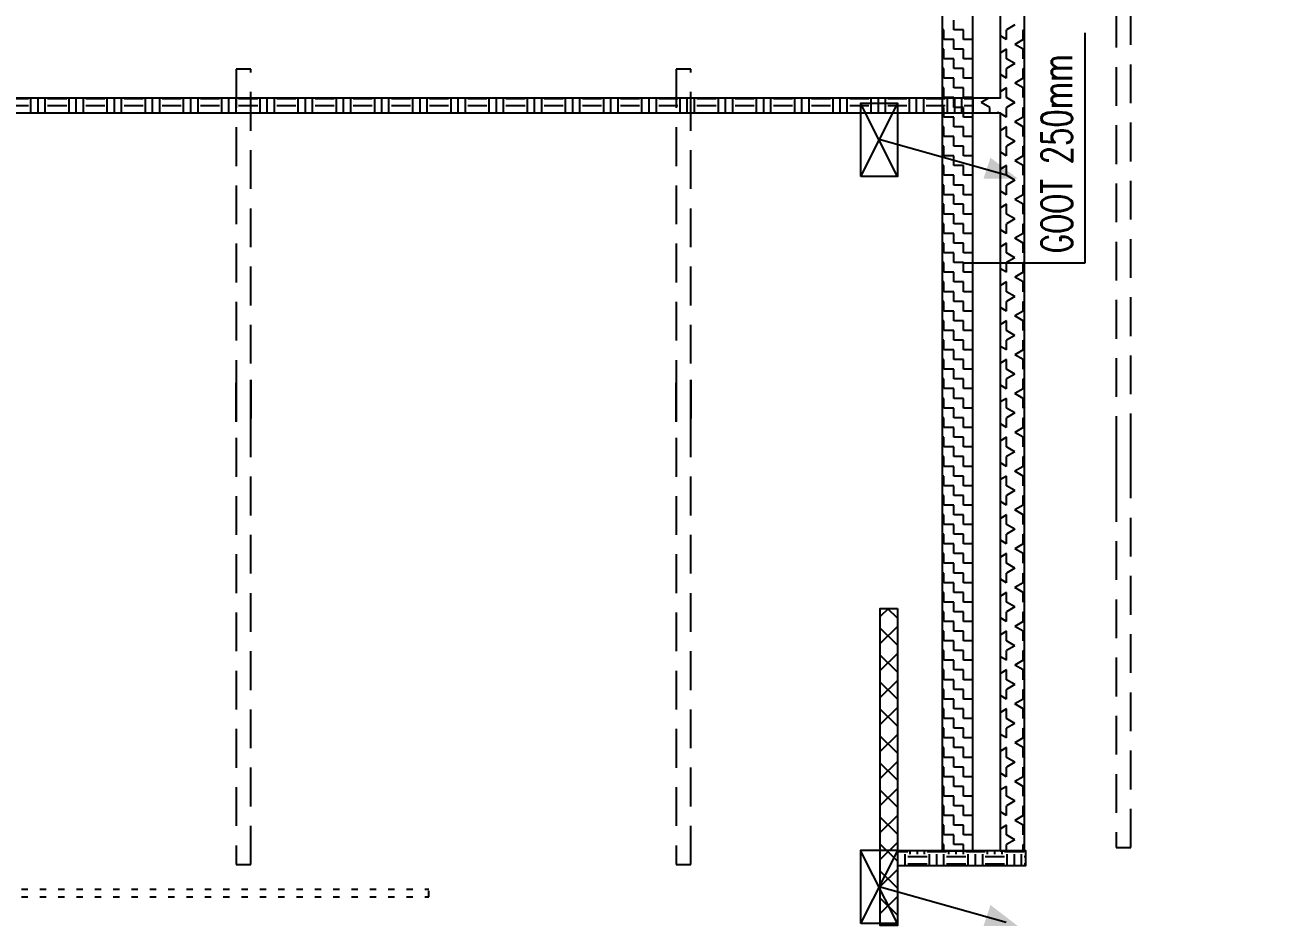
# Model space of a CAD drawing. Header units: millimetres. Extents: x -3262 to 112658, y 0 to 217318.
# Drawn here: x 50534 to 60730, y 37294 to 44668 of the extents above; entities that cross this region are included whole.
import ezdxf

# ---------------------------------------------------------------- set-up
doc = ezdxf.new("R2010")
doc.units = ezdxf.units.MM
doc.header["$LTSCALE"] = 100
doc.linetypes.add('HIDDEN2', pattern=[4.7625, 3.175, -1.5875])
doc.linetypes.add('SMALL_DASH', pattern=[1.5, 0.5, -1])
for name, color, linetype in [('ByLayer', 2, 'Continuous'), ('EL6131--_ENERGIEBEDR (1996)', 2, 'Continuous'), ('EL6131--_GEBOUWINST (1996)', 2, 'Continuous'), ('EL6131--_WG_D', 3, 'Continuous')]:
    doc.layers.add(name, color=color, linetype=linetype)
doc.styles.add('ROMANS', font='ROMANS', dxfattribs={"width": 0.7})
doc.styles.add('STABICAD-018', font='ISOCP.SHX', dxfattribs={"height": 1.8})

# ---------------------------------------------------------------- blocks, each defined once
blk = doc.blocks.new('NV-1')
at = {"layer": 'ByLayer'}
for p, q in [((0, 4), (7.91, 0)), ((0, 0), (7.91, 4))]:
    blk.add_line(p, q, dxfattribs=at)
blk.add_lwpolyline([(0, 0), (8, 0), (8, 4), (0, 4)], close=True, dxfattribs=at)
blk = doc.blocks.new('PIJL-UIT')
at = {"layer": 'ByLayer', "color": 2}
blk.add_line((0, 0), (2.92, 10.41), dxfattribs=at)
blk.add_solid([(3.23, 11.35), (1.51, 9.11), (3.24, 8.54)], dxfattribs=at)
blk = doc.blocks.new('*X70')
at = {"color": 0}
for p, q in [((19141, 26699), (19141, 26855)), ((19199, 26699), (19199, 26855)), ((19084, 26680), (19204, 26680)), ((19084, 26621), (19204, 26621)), ((19084, 26562), (19204, 26562)), ((19141, 26387), (19141, 26543)), ((19199, 26387), (19199, 26543)), ((19084, 26367), (19204, 26367)), ((19084, 26309), (19204, 26309)), ((19084, 26250), (19204, 26250)), ((19141, 26074), (19141, 26230)), ((19199, 26074), (19199, 26230)), ((19084, 26055), (19204, 26055)), ((19084, 25996), (19204, 25996)), ((19084, 25938), (19204, 25938)), ((19141, 25762), (19141, 25918)), ((19199, 25762), (19199, 25918)), ((19084, 25742), (19204, 25742)), ((19084, 25684), (19204, 25684)), ((19084, 25625), (19204, 25625)), ((19141, 25449), (19141, 25605)), ((19199, 25449), (19199, 25605)), ((19084, 25430), (19204, 25430)), ((19084, 25371), (19204, 25371)), ((19084, 25312), (19204, 25312)), ((19141, 25137), (19141, 25293)), ((19199, 25137), (19199, 25293)), ((19084, 25117), (19204, 25117)), ((19084, 25059), (19204, 25059)), ((19084, 25000), (19204, 25000)), ((19141, 24824), (19141, 24980)), ((19199, 24824), (19199, 24980)), ((19084, 24805), (19204, 24805)), ((19084, 24746), (19204, 24746)), ((19084, 24688), (19204, 24688)), ((19141, 24512), (19141, 24668)), ((19199, 24512), (19199, 24668)), ((19084, 24492), (19204, 24492)), ((19084, 24434), (19204, 24434)), ((19084, 24375), (19204, 24375)), ((19141, 24199), (19141, 24355)), ((19199, 24199), (19199, 24355)), ((19084, 24180), (19204, 24180)), ((19084, 24121), (19204, 24121)), ((19084, 24062), (19204, 24062)), ((19141, 23887), (19141, 24043)), ((19199, 23887), (19199, 24043)), ((19084, 23867), (19204, 23867)), ((19084, 23809), (19204, 23809)), ((19084, 23750), (19204, 23750)), ((19141, 23574), (19141, 23730)), ((19199, 23574), (19199, 23730)), ((19084, 23555), (19204, 23555)), ((19084, 23496), (19204, 23496)), ((19084, 23438), (19204, 23438)), ((19141, 23262), (19141, 23418)), ((19199, 23262), (19199, 23418)), ((19084, 23242), (19204, 23242)), ((19084, 23184), (19204, 23184)), ((19084, 23125), (19204, 23125)), ((19141, 22949), (19141, 23105)), ((19199, 22949), (19199, 23105)), ((19084, 22930), (19204, 22930)), ((19084, 22871), (19204, 22871)), ((19084, 22812), (19204, 22812)), ((19141, 22637), (19141, 22793)), ((19199, 22637), (19199, 22793)), ((19084, 22617), (19204, 22617)), ((19084, 22559), (19204, 22559)), ((19084, 22500), (19204, 22500)), ((19141, 22324), (19141, 22480)), ((19199, 22324), (19199, 22480)), ((19084, 22305), (19204, 22305)), ((19084, 22246), (19204, 22246)), ((19084, 22188), (19204, 22188)), ((19141, 22012), (19141, 22168)), ((19199, 22012), (19199, 22168)), ((19084, 21992), (19204, 21992)), ((19084, 21934), (19204, 21934)), ((19084, 21875), (19204, 21875)), ((19141, 21699), (19141, 21855)), ((19199, 21699), (19199, 21855)), ((19084, 21680), (19204, 21680)), ((19084, 21621), (19204, 21621)), ((19084, 21562), (19204, 21562)), ((19141, 21387), (19141, 21543)), ((19199, 21387), (19199, 21543)), ((19084, 21367), (19204, 21367)), ((19084, 21309), (19204, 21309)), ((19084, 21250), (19204, 21250)), ((19141, 21074), (19141, 21230)), ((19199, 21074), (19199, 21230)), ((19084, 21055), (19204, 21055)), ((19084, 20996), (19204, 20996)), ((19084, 20938), (19204, 20938)), ((19141, 20762), (19141, 20918)), ((19199, 20762), (19199, 20918)), ((19084, 20742), (19204, 20742)), ((19084, 20684), (19204, 20684)), ((19084, 20625), (19204, 20625)), ((19141, 20449), (19141, 20605)), ((19199, 20449), (19199, 20605)), ((19084, 20430), (19204, 20430)), ((19084, 20371), (19204, 20371)), ((19084, 20312), (19204, 20312)), ((19141, 20137), (19141, 20293)), ((19199, 20137), (19199, 20293)), ((19084, 20117), (19204, 20117)), ((19084, 20059), (19204, 20059)), ((19084, 20000), (19204, 20000)), ((19141, 19824), (19141, 19980)), ((19199, 19824), (19199, 19980)), ((19084, 19805), (19204, 19805)), ((19084, 19746), (19204, 19746)), ((19084, 19688), (19204, 19688)), ((19141, 19512), (19141, 19668)), ((19199, 19512), (19199, 19668)), ((19084, 19492), (19204, 19492)), ((19084, 19434), (19204, 19434)), ((19084, 19375), (19204, 19375)), ((19141, 19199), (19141, 19355)), ((19199, 19199), (19199, 19355)), ((19084, 19180), (19204, 19180)), ((19084, 19121), (19204, 19121)), ((19084, 19062), (19204, 19062)), ((19141, 18974), (19141, 19043)), ((19199, 18974), (19199, 19043))]:
    blk.add_line(p, q, dxfattribs=at)
blk = doc.blocks.new('*X71')
at = {"color": 0}
for p, q in [((12435, 19727), (12438, 19730)), ((12519, 19590), (12659, 19730)), ((12672, 19590), (12532, 19730)), ((12740, 19590), (12880, 19730)), ((12893, 19590), (12753, 19730)), ((12961, 19590), (13101, 19730)), ((13114, 19590), (12974, 19730)), ((13182, 19590), (13322, 19730)), ((13335, 19590), (13195, 19730)), ((13403, 19590), (13543, 19730)), ((13556, 19590), (13416, 19730)), ((13624, 19590), (13764, 19730)), ((13777, 19590), (13637, 19730)), ((13845, 19590), (13985, 19730)), ((13998, 19590), (13858, 19730)), ((14066, 19590), (14206, 19730)), ((14219, 19590), (14079, 19730)), ((14287, 19590), (14427, 19730)), ((14440, 19590), (14300, 19730)), ((14507, 19590), (14647, 19730)), ((14661, 19590), (14521, 19730)), ((14728, 19590), (14868, 19730)), ((14882, 19590), (14742, 19730)), ((15030, 19662), (14963, 19730)), ((12451, 19590), (12435, 19606)), ((14949, 19590), (15030, 19671))]:
    blk.add_line(p, q, dxfattribs=at)
blk = doc.blocks.new('*X81')
at = {"color": 0}
for p, q in [((12925, 19586), (13018, 19586)), ((13037, 19506), (13037, 19590)), ((12925, 19526), (13018, 19526)), ((12938, 19348), (12938, 19506)), ((12998, 19348), (12998, 19506)), ((13018, 19487), (13045, 19487)), ((13018, 19427), (13045, 19427)), ((12925, 19328), (13018, 19328)), ((13018, 19368), (13045, 19368)), ((13037, 19189), (13037, 19348)), ((12925, 19268), (13018, 19268)), ((12925, 19209), (13018, 19209)), ((12938, 19030), (12938, 19189)), ((12998, 19030), (12998, 19189)), ((13018, 19169), (13045, 19169)), ((13018, 19110), (13045, 19110)), ((12925, 19010), (13018, 19010)), ((13018, 19050), (13045, 19050)), ((13037, 18871), (13037, 19030)), ((12925, 18951), (13018, 18951)), ((12925, 18891), (13018, 18891)), ((12938, 18713), (12938, 18871)), ((12998, 18713), (12998, 18871)), ((13018, 18852), (13045, 18852)), ((13018, 18792), (13045, 18792)), ((12925, 18693), (13018, 18693)), ((13018, 18732), (13045, 18732)), ((13037, 18554), (13037, 18713)), ((12925, 18633), (13018, 18633)), ((12925, 18574), (13018, 18574)), ((12938, 18539), (12938, 18554)), ((12998, 18539), (12998, 18554))]:
    blk.add_line(p, q, dxfattribs=at)
blk = doc.blocks.new('*X91')
at = {"color": 0}
for p, q in [((19084, 18972), (19129, 18972)), ((19129, 18972), (19129, 18974)), ((19129, 18835), (19169, 18904)), ((19204, 18842), (19169, 18904)), ((19084, 18835), (19129, 18835)), ((19090, 18766), (19084, 18775)), ((19084, 18757), (19090, 18766)), ((13045, 18745), (13047, 18748)), ((13045, 18697), (13097, 18697)), ((13137, 18629), (13097, 18697)), ((13137, 18629), (13176, 18697)), ((13176, 18697), (13256, 18697)), ((13256, 18697), (13226, 18748)), ((13335, 18697), (13364, 18748)), ((13335, 18697), (13414, 18697)), ((13454, 18629), (13414, 18697)), ((13454, 18629), (13494, 18697)), ((13494, 18697), (13573, 18697)), ((13573, 18697), (13544, 18748)), ((13652, 18697), (13682, 18748)), ((13652, 18697), (13732, 18697)), ((13772, 18629), (13732, 18697)), ((13772, 18629), (13811, 18697)), ((13811, 18697), (13891, 18697)), ((13891, 18697), (13861, 18748)), ((13970, 18697), (13999, 18748)), ((13970, 18697), (14049, 18697)), ((14089, 18629), (14049, 18697)), ((14089, 18629), (14129, 18697)), ((14129, 18697), (14208, 18697)), ((14208, 18697), (14179, 18748)), ((14287, 18697), (14317, 18748)), ((14287, 18697), (14367, 18697)), ((14407, 18629), (14367, 18697)), ((14407, 18629), (14446, 18697)), ((14446, 18697), (14526, 18697)), ((14526, 18697), (14496, 18748)), ((14605, 18697), (14634, 18748)), ((14605, 18697), (14684, 18697)), ((14724, 18629), (14684, 18697)), ((14724, 18629), (14764, 18697)), ((14764, 18697), (14843, 18697)), ((14843, 18697), (14814, 18748)), ((14922, 18697), (14952, 18748)), ((14922, 18697), (15002, 18697)), ((15042, 18629), (15002, 18697)), ((15042, 18629), (15081, 18697)), ((15081, 18697), (15161, 18697)), ((15161, 18697), (15131, 18748)), ((15240, 18697), (15269, 18748)), ((15240, 18697), (15319, 18697)), ((15359, 18629), (15319, 18697)), ((15359, 18629), (15399, 18697)), ((15399, 18697), (15478, 18697)), ((15478, 18697), (15449, 18748)), ((15557, 18697), (15587, 18748)), ((15557, 18697), (15637, 18697)), ((15677, 18629), (15637, 18697)), ((15677, 18629), (15716, 18697)), ((15716, 18697), (15796, 18697)), ((15796, 18697), (15766, 18748)), ((15875, 18697), (15904, 18748)), ((15875, 18697), (15954, 18697)), ((15994, 18629), (15954, 18697)), ((15994, 18629), (16034, 18697)), ((16034, 18697), (16113, 18697)), ((16113, 18697), (16084, 18748)), ((16192, 18697), (16222, 18748)), ((16192, 18697), (16272, 18697)), ((16312, 18629), (16272, 18697)), ((16312, 18629), (16351, 18697)), ((16351, 18697), (16431, 18697)), ((16431, 18697), (16401, 18748)), ((16510, 18697), (16539, 18748)), ((16510, 18697), (16589, 18697)), ((16629, 18629), (16589, 18697)), ((16629, 18629), (16669, 18697)), ((16669, 18697), (16748, 18697)), ((16748, 18697), (16719, 18748)), ((16827, 18697), (16857, 18748)), ((16827, 18697), (16907, 18697)), ((16947, 18629), (16907, 18697)), ((16947, 18629), (16986, 18697)), ((16986, 18697), (17066, 18697)), ((17066, 18697), (17036, 18748)), ((17145, 18697), (17174, 18748)), ((17145, 18697), (17224, 18697)), ((17264, 18629), (17224, 18697)), ((17264, 18629), (17304, 18697)), ((17304, 18697), (17383, 18697)), ((17383, 18697), (17354, 18748)), ((17462, 18697), (17492, 18748)), ((17462, 18697), (17542, 18697)), ((17582, 18629), (17542, 18697)), ((17582, 18629), (17621, 18697)), ((17621, 18697), (17701, 18697)), ((17701, 18697), (17671, 18748)), ((17780, 18697), (17809, 18748)), ((17780, 18697), (17859, 18697)), ((17899, 18629), (17859, 18697)), ((17899, 18629), (17939, 18697)), ((17939, 18697), (18018, 18697)), ((18018, 18697), (17989, 18748)), ((18097, 18697), (18127, 18748)), ((18097, 18697), (18177, 18697)), ((18217, 18629), (18177, 18697)), ((18217, 18629), (18256, 18697)), ((18256, 18697), (18336, 18697)), ((18336, 18697), (18306, 18748)), ((18415, 18697), (18444, 18748)), ((18415, 18697), (18494, 18697)), ((18534, 18629), (18494, 18697)), ((18534, 18629), (18574, 18697)), ((18574, 18697), (18653, 18697)), ((18653, 18697), (18624, 18748)), ((18732, 18697), (18762, 18748)), ((18732, 18697), (18812, 18697)), ((18852, 18629), (18812, 18697)), ((18852, 18629), (18891, 18697)), ((18891, 18697), (18971, 18697)), ((18971, 18697), (18941, 18748)), ((19050, 18697), (19079, 18748)), ((19050, 18697), (19129, 18697)), ((19169, 18629), (19129, 18697)), ((19169, 18629), (19209, 18697)), ((19209, 18697), (19288, 18697)), ((19288, 18697), (19259, 18748)), ((19367, 18697), (19397, 18748)), ((19367, 18697), (19447, 18697)), ((19487, 18629), (19447, 18697)), ((19487, 18629), (19526, 18697)), ((19526, 18697), (19606, 18697)), ((19606, 18697), (19576, 18748)), ((19685, 18697), (19714, 18748)), ((19685, 18697), (19764, 18697)), ((19804, 18629), (19764, 18697)), ((13045, 18560), (13097, 18560)), ((13090, 18548), (13097, 18560)), ((13176, 18560), (13256, 18560)), ((13183, 18548), (13176, 18560)), ((13256, 18560), (13295, 18629)), ((13335, 18560), (13295, 18629)), ((13335, 18560), (13414, 18560)), ((13408, 18548), (13414, 18560)), ((13494, 18560), (13573, 18560)), ((13501, 18548), (13494, 18560)), ((13573, 18560), (13613, 18629)), ((13652, 18560), (13613, 18629)), ((13652, 18560), (13732, 18560)), ((13725, 18548), (13732, 18560)), ((13811, 18560), (13891, 18560)), ((13818, 18548), (13811, 18560)), ((13891, 18560), (13930, 18629)), ((13970, 18560), (13930, 18629)), ((13970, 18560), (14049, 18560)), ((14043, 18548), (14049, 18560)), ((14129, 18560), (14208, 18560)), ((14136, 18548), (14129, 18560)), ((14208, 18560), (14248, 18629)), ((14287, 18560), (14248, 18629)), ((14287, 18560), (14367, 18560)), ((14360, 18548), (14367, 18560)), ((14446, 18560), (14526, 18560)), ((14453, 18548), (14446, 18560)), ((14526, 18560), (14565, 18629)), ((14605, 18560), (14565, 18629)), ((14605, 18560), (14684, 18560)), ((14678, 18548), (14684, 18560)), ((14764, 18560), (14843, 18560)), ((14771, 18548), (14764, 18560)), ((14843, 18560), (14883, 18629)), ((14922, 18560), (14883, 18629)), ((14922, 18560), (15002, 18560)), ((14995, 18548), (15002, 18560)), ((15081, 18560), (15161, 18560)), ((15088, 18548), (15081, 18560)), ((15161, 18560), (15200, 18629)), ((15240, 18560), (15200, 18629)), ((15240, 18560), (15319, 18560)), ((15313, 18548), (15319, 18560)), ((15399, 18560), (15478, 18560)), ((15406, 18548), (15399, 18560)), ((15478, 18560), (15518, 18629)), ((15557, 18560), (15518, 18629)), ((15557, 18560), (15637, 18560)), ((15630, 18548), (15637, 18560)), ((15716, 18560), (15796, 18560)), ((15723, 18548), (15716, 18560)), ((15796, 18560), (15835, 18629)), ((15875, 18560), (15835, 18629)), ((15875, 18560), (15954, 18560)), ((15948, 18548), (15954, 18560)), ((16034, 18560), (16113, 18560)), ((16041, 18548), (16034, 18560)), ((16113, 18560), (16153, 18629)), ((16192, 18560), (16153, 18629)), ((16192, 18560), (16272, 18560)), ((16265, 18548), (16272, 18560)), ((16351, 18560), (16431, 18560)), ((16358, 18548), (16351, 18560)), ((16431, 18560), (16470, 18629)), ((16510, 18560), (16470, 18629)), ((16510, 18560), (16589, 18560)), ((16583, 18548), (16589, 18560)), ((16669, 18560), (16748, 18560)), ((16676, 18548), (16669, 18560)), ((16748, 18560), (16788, 18629)), ((16827, 18560), (16788, 18629)), ((16827, 18560), (16907, 18560)), ((16900, 18548), (16907, 18560)), ((16986, 18560), (17066, 18560)), ((16993, 18548), (16986, 18560)), ((17066, 18560), (17105, 18629)), ((17145, 18560), (17105, 18629)), ((17145, 18560), (17224, 18560)), ((17218, 18548), (17224, 18560)), ((17304, 18560), (17383, 18560)), ((17311, 18548), (17304, 18560)), ((17383, 18560), (17423, 18629)), ((17462, 18560), (17423, 18629)), ((17462, 18560), (17542, 18560)), ((17535, 18548), (17542, 18560)), ((17621, 18560), (17701, 18560)), ((17628, 18548), (17621, 18560)), ((17701, 18560), (17740, 18629)), ((17780, 18560), (17740, 18629)), ((17780, 18560), (17859, 18560)), ((17853, 18548), (17859, 18560)), ((17939, 18560), (18018, 18560)), ((17946, 18548), (17939, 18560)), ((18018, 18560), (18058, 18629)), ((18097, 18560), (18058, 18629)), ((18097, 18560), (18177, 18560)), ((18170, 18548), (18177, 18560)), ((18256, 18560), (18336, 18560)), ((18263, 18548), (18256, 18560)), ((18336, 18560), (18375, 18629)), ((18415, 18560), (18375, 18629)), ((18415, 18560), (18494, 18560)), ((18488, 18548), (18494, 18560)), ((18574, 18560), (18653, 18560)), ((18581, 18548), (18574, 18560)), ((18653, 18560), (18693, 18629)), ((18732, 18560), (18693, 18629)), ((18732, 18560), (18812, 18560)), ((18805, 18548), (18812, 18560)), ((18891, 18560), (18971, 18560)), ((18898, 18548), (18891, 18560)), ((18971, 18560), (19010, 18629)), ((19050, 18560), (19010, 18629)), ((19050, 18560), (19129, 18560)), ((19123, 18548), (19129, 18560)), ((19209, 18560), (19288, 18560)), ((19216, 18548), (19209, 18560)), ((19288, 18560), (19328, 18629)), ((19367, 18560), (19328, 18629)), ((19367, 18560), (19447, 18560)), ((19440, 18548), (19447, 18560)), ((19526, 18560), (19606, 18560)), ((19533, 18548), (19526, 18560)), ((19606, 18560), (19645, 18629)), ((19685, 18560), (19645, 18629)), ((19685, 18560), (19764, 18560)), ((19758, 18548), (19764, 18560))]:
    blk.add_line(p, q, dxfattribs=at)
blk = doc.blocks.new('*X94')
at = {"color": 0}
for p, q in [((13045, 19209), (13097, 19209)), ((13097, 19209), (13097, 19224)), ((13176, 19209), (13256, 19209)), ((13176, 19129), (13176, 19209)), ((13256, 19209), (13256, 19224)), ((13335, 19209), (13414, 19209)), ((13335, 19129), (13335, 19209)), ((13414, 19209), (13414, 19224)), ((13494, 19209), (13573, 19209)), ((13494, 19129), (13494, 19209)), ((13573, 19209), (13573, 19224)), ((13652, 19209), (13732, 19209)), ((13652, 19129), (13652, 19209)), ((13732, 19209), (13732, 19224)), ((13811, 19209), (13891, 19209)), ((13811, 19129), (13811, 19209)), ((13891, 19209), (13891, 19224)), ((13970, 19209), (14049, 19209)), ((13970, 19129), (13970, 19209)), ((14049, 19209), (14049, 19224)), ((14129, 19209), (14208, 19209)), ((14129, 19129), (14129, 19209)), ((14208, 19209), (14208, 19224)), ((14288, 19209), (14367, 19209)), ((14288, 19129), (14288, 19209)), ((14367, 19209), (14367, 19224)), ((14446, 19209), (14526, 19209)), ((14446, 19129), (14446, 19209)), ((14526, 19209), (14526, 19224)), ((14605, 19209), (14684, 19209)), ((14605, 19129), (14605, 19209)), ((14684, 19209), (14684, 19224)), ((14764, 19209), (14843, 19209)), ((14764, 19129), (14764, 19209)), ((14843, 19209), (14843, 19224)), ((14922, 19209), (15002, 19209)), ((14922, 19129), (14922, 19209)), ((15002, 19209), (15002, 19224)), ((15081, 19209), (15161, 19209)), ((15081, 19129), (15081, 19209)), ((15161, 19209), (15161, 19224)), ((15240, 19209), (15319, 19209)), ((15240, 19129), (15240, 19209)), ((15319, 19209), (15319, 19224)), ((15399, 19209), (15478, 19209)), ((15399, 19129), (15399, 19209)), ((15478, 19209), (15478, 19224)), ((15558, 19209), (15637, 19209)), ((15558, 19129), (15558, 19209)), ((15637, 19209), (15637, 19224)), ((15716, 19209), (15796, 19209)), ((15716, 19129), (15716, 19209)), ((15796, 19209), (15796, 19224)), ((15875, 19209), (15954, 19209)), ((15875, 19129), (15875, 19209)), ((15954, 19209), (15954, 19224)), ((16034, 19209), (16113, 19209)), ((16034, 19129), (16034, 19209)), ((16113, 19209), (16113, 19224)), ((16192, 19209), (16272, 19209)), ((16192, 19129), (16192, 19209)), ((16272, 19209), (16272, 19224)), ((16351, 19209), (16431, 19209)), ((16351, 19129), (16351, 19209)), ((16431, 19209), (16431, 19224)), ((16510, 19209), (16589, 19209)), ((16510, 19129), (16510, 19209)), ((16589, 19209), (16589, 19224)), ((16669, 19209), (16748, 19209)), ((16669, 19129), (16669, 19209)), ((16748, 19209), (16748, 19224)), ((16828, 19209), (16907, 19209)), ((16828, 19129), (16828, 19209)), ((16907, 19209), (16907, 19224)), ((16986, 19209), (17066, 19209)), ((16986, 19129), (16986, 19209)), ((17066, 19209), (17066, 19224)), ((17145, 19209), (17224, 19209)), ((17145, 19129), (17145, 19209)), ((17224, 19209), (17224, 19224)), ((17304, 19209), (17383, 19209)), ((17304, 19129), (17304, 19209)), ((17383, 19209), (17383, 19224)), ((17462, 19209), (17542, 19209)), ((17462, 19129), (17462, 19209)), ((17542, 19209), (17542, 19224)), ((17621, 19209), (17701, 19209)), ((17621, 19129), (17621, 19209)), ((17701, 19209), (17701, 19224)), ((17780, 19209), (17859, 19209)), ((17780, 19129), (17780, 19209)), ((17859, 19209), (17859, 19224)), ((17939, 19209), (18018, 19209)), ((17939, 19129), (17939, 19209)), ((18018, 19209), (18018, 19224)), ((18098, 19209), (18177, 19209)), ((18098, 19129), (18098, 19209)), ((18177, 19209), (18177, 19224)), ((18256, 19209), (18336, 19209)), ((18256, 19129), (18256, 19209)), ((18336, 19209), (18336, 19224)), ((18415, 19209), (18494, 19209)), ((18415, 19129), (18415, 19209)), ((18494, 19209), (18494, 19224)), ((18574, 19209), (18653, 19209)), ((18574, 19129), (18574, 19209)), ((18653, 19209), (18653, 19224)), ((18732, 19209), (18812, 19209)), ((18732, 19129), (18732, 19209)), ((18812, 19209), (18812, 19224)), ((18891, 19209), (18971, 19209)), ((18891, 19129), (18891, 19209)), ((18971, 19209), (18971, 19224)), ((19050, 19209), (19129, 19209)), ((19050, 19129), (19050, 19209)), ((19129, 19209), (19129, 19224)), ((19209, 19209), (19288, 19209)), ((19209, 19129), (19209, 19209)), ((19288, 19209), (19288, 19224)), ((19368, 19209), (19447, 19209)), ((19368, 19129), (19368, 19209)), ((19447, 19209), (19447, 19224)), ((19526, 19209), (19606, 19209)), ((19526, 19129), (19526, 19209)), ((19606, 19209), (19606, 19224)), ((19685, 19209), (19764, 19209)), ((19685, 19129), (19685, 19209)), ((19764, 19209), (19764, 19224)), ((13097, 19129), (13176, 19129)), ((13097, 19050), (13097, 19129)), ((13256, 19129), (13335, 19129)), ((13256, 19050), (13256, 19129)), ((13414, 19129), (13494, 19129)), ((13414, 19050), (13414, 19129)), ((13573, 19129), (13652, 19129)), ((13573, 19050), (13573, 19129)), ((13732, 19129), (13811, 19129)), ((13732, 19050), (13732, 19129)), ((13891, 19129), (13970, 19129)), ((13891, 19050), (13891, 19129)), ((14049, 19129), (14129, 19129)), ((14049, 19050), (14049, 19129)), ((14208, 19129), (14288, 19129)), ((14208, 19050), (14208, 19129)), ((14367, 19129), (14446, 19129)), ((14367, 19050), (14367, 19129)), ((14526, 19129), (14605, 19129)), ((14526, 19050), (14526, 19129)), ((14684, 19129), (14764, 19129)), ((14684, 19050), (14684, 19129)), ((14843, 19129), (14922, 19129)), ((14843, 19050), (14843, 19129)), ((15002, 19129), (15081, 19129)), ((15002, 19050), (15002, 19129)), ((15161, 19129), (15240, 19129)), ((15161, 19050), (15161, 19129)), ((15319, 19129), (15399, 19129)), ((15319, 19050), (15319, 19129)), ((15478, 19129), (15558, 19129)), ((15478, 19050), (15478, 19129)), ((15637, 19129), (15716, 19129)), ((15637, 19050), (15637, 19129)), ((15796, 19129), (15875, 19129)), ((15796, 19050), (15796, 19129)), ((15954, 19129), (16034, 19129)), ((15954, 19050), (15954, 19129)), ((16113, 19129), (16192, 19129)), ((16113, 19050), (16113, 19129)), ((16272, 19129), (16351, 19129)), ((16272, 19050), (16272, 19129)), ((16431, 19129), (16510, 19129)), ((16431, 19050), (16431, 19129)), ((16589, 19129), (16669, 19129)), ((16589, 19050), (16589, 19129)), ((16748, 19129), (16828, 19129)), ((16748, 19050), (16748, 19129)), ((16907, 19129), (16986, 19129)), ((16907, 19050), (16907, 19129)), ((17066, 19129), (17145, 19129)), ((17066, 19050), (17066, 19129)), ((17224, 19129), (17304, 19129)), ((17224, 19050), (17224, 19129)), ((17383, 19129), (17462, 19129)), ((17383, 19050), (17383, 19129)), ((17542, 19129), (17621, 19129)), ((17542, 19050), (17542, 19129)), ((17701, 19129), (17780, 19129)), ((17701, 19050), (17701, 19129)), ((17859, 19129), (17939, 19129)), ((17859, 19050), (17859, 19129)), ((18018, 19129), (18098, 19129)), ((18018, 19050), (18018, 19129)), ((18177, 19129), (18256, 19129)), ((18177, 19050), (18177, 19129)), ((18336, 19129), (18415, 19129)), ((18336, 19050), (18336, 19129)), ((18494, 19129), (18574, 19129)), ((18494, 19050), (18494, 19129)), ((18653, 19129), (18732, 19129)), ((18653, 19050), (18653, 19129)), ((18812, 19129), (18891, 19129)), ((18812, 19050), (18812, 19129)), ((18971, 19129), (19050, 19129)), ((18971, 19050), (18971, 19129)), ((19129, 19129), (19209, 19129)), ((19129, 19050), (19129, 19129)), ((19288, 19129), (19368, 19129)), ((19288, 19050), (19288, 19129)), ((19447, 19129), (19526, 19129)), ((19447, 19050), (19447, 19129)), ((19606, 19129), (19685, 19129)), ((19606, 19050), (19606, 19129)), ((19764, 19129), (19844, 19129)), ((19764, 19050), (19764, 19129)), ((13045, 19050), (13097, 19050)), ((13176, 19050), (13256, 19050)), ((13176, 18974), (13176, 19050)), ((13335, 19050), (13414, 19050)), ((13335, 18974), (13335, 19050)), ((13494, 19050), (13573, 19050)), ((13494, 18974), (13494, 19050)), ((13652, 19050), (13732, 19050)), ((13652, 18974), (13652, 19050)), ((13811, 19050), (13891, 19050)), ((13811, 18974), (13811, 19050)), ((13970, 19050), (14049, 19050)), ((13970, 18974), (13970, 19050)), ((14129, 19050), (14208, 19050)), ((14129, 18974), (14129, 19050)), ((14288, 19050), (14367, 19050)), ((14288, 18974), (14288, 19050)), ((14446, 19050), (14526, 19050)), ((14446, 18974), (14446, 19050)), ((14605, 19050), (14684, 19050)), ((14605, 18974), (14605, 19050)), ((14764, 19050), (14843, 19050)), ((14764, 18974), (14764, 19050)), ((14922, 19050), (15002, 19050)), ((14922, 18974), (14922, 19050)), ((15081, 19050), (15161, 19050)), ((15081, 18974), (15081, 19050)), ((15240, 19050), (15319, 19050)), ((15240, 18974), (15240, 19050)), ((15399, 19050), (15478, 19050)), ((15399, 18974), (15399, 19050)), ((15558, 19050), (15637, 19050)), ((15558, 18974), (15558, 19050)), ((15716, 19050), (15796, 19050)), ((15716, 18974), (15716, 19050)), ((15875, 19050), (15954, 19050)), ((15875, 18974), (15875, 19050)), ((16034, 19050), (16113, 19050)), ((16034, 18974), (16034, 19050)), ((16192, 19050), (16272, 19050)), ((16192, 18974), (16192, 19050)), ((16351, 19050), (16431, 19050)), ((16351, 18974), (16351, 19050)), ((16510, 19050), (16589, 19050)), ((16510, 18974), (16510, 19050)), ((16669, 19050), (16748, 19050)), ((16669, 18974), (16669, 19050)), ((16828, 19050), (16907, 19050)), ((16828, 18974), (16828, 19050)), ((16986, 19050), (17066, 19050)), ((16986, 18974), (16986, 19050)), ((17145, 19050), (17224, 19050)), ((17145, 18974), (17145, 19050)), ((17304, 19050), (17383, 19050)), ((17304, 18974), (17304, 19050)), ((17462, 19050), (17542, 19050)), ((17462, 18974), (17462, 19050)), ((17621, 19050), (17701, 19050)), ((17621, 18974), (17621, 19050)), ((17780, 19050), (17859, 19050)), ((17780, 18974), (17780, 19050)), ((17939, 19050), (18018, 19050)), ((17939, 18974), (17939, 19050)), ((18098, 19050), (18177, 19050)), ((18098, 18974), (18098, 19050)), ((18256, 19050), (18336, 19050)), ((18256, 18974), (18256, 19050)), ((18415, 19050), (18494, 19050)), ((18415, 18974), (18415, 19050)), ((18574, 19050), (18653, 19050)), ((18574, 18974), (18574, 19050)), ((18732, 19050), (18812, 19050)), ((18732, 18974), (18732, 19050)), ((18891, 19050), (18971, 19050)), ((18891, 18974), (18891, 19050)), ((19050, 19050), (19129, 19050)), ((19050, 18974), (19050, 19050)), ((19209, 19050), (19288, 19050)), ((19209, 18974), (19209, 19050)), ((19368, 19050), (19447, 19050)), ((19368, 18974), (19368, 19050)), ((19526, 19050), (19606, 19050)), ((19526, 18974), (19526, 19050)), ((19685, 19050), (19764, 19050)), ((19685, 18974), (19685, 19050))]:
    blk.add_line(p, q, dxfattribs=at)
blk = doc.blocks.new('*U106')
at = {"color": 0, "linetype": 'SMALL_DASH'}
for p, q in [((0, 32, -2700), (6633, 32, -2700)), ((0, -32, -2700), (0, 32, -2700)), ((6633, -32, -2700), (6633, 32, -2700)), ((0, -32, -2700), (6633, -32, -2700))]:
    blk.add_line(p, q, dxfattribs=at)
at = {"color": 1, "style": 'STABICAD-018'}
for tag in ['CODE', 'POSITIONCODE', 'SECTIONCODE']:
    blk.add_attdef(tag, (47207, 37565, 2700), '', height=1.8, dxfattribs=at)

msp = doc.modelspace()

# ---------------------------------------------------------------- linework, layer by layer
at = {"layer": 'EL6131--_ENERGIEBEDR (1996)', "color": 1, "linetype": 'Continuous'}
for p, q in [((59210, 42722), (59210, 44603)), ((58214, 42722), (59210, 42722))]:
    msp.add_line(p, q, dxfattribs=at)
at = {"layer": 'EL6131--_ENERGIEBEDR (1996)'}
for points in [[(60730, 59831), (60730, 54448), (58039, 54448), (58039, 37909), (58289, 37909), (58289, 47638), (58289, 47758), (58289, 47638)], [(58514, 52330), (58514, 48840), (58289, 48840), (58289, 48720), (58514, 48720), (58514, 47758), (58289, 47758), (58289, 47638), (58514, 47638), (58514, 44068), (58289, 44068), (58289, 43948), (58514, 43948), (58514, 37909), (58714, 37909), (58714, 54802)]]:
    msp.add_lwpolyline(points, dxfattribs=at)
at = {"layer": 'EL6131--_ENERGIEBEDR (1996)', "color": 2, "linetype": 'HIDDEN2'}
for points in [[(59583, 40920), (59583, 41170), (59583, 51467), (59463, 51467), (59463, 41170), (59463, 40920), (59463, 37937), (59583, 37937)], [(52383, 41765), (52383, 41421), (52383, 44307), (52263, 44307), (52263, 41421), (52263, 41765), (52263, 37797), (52383, 37797)], [(55983, 41765), (55983, 41421), (55983, 44307), (55863, 44307), (55863, 41421), (55863, 41765), (55863, 37797), (55983, 37797)]]:
    msp.add_lwpolyline(points, close=True, dxfattribs=at)
at = {"layer": 'EL6131--_ENERGIEBEDR (1996)', "color": 2, "linetype": 'Continuous'}
for points in [[(41463, 43948), (56538, 43948), (56658, 43948), (58289, 43948), (58289, 44068), (56658, 44068), (56538, 44068), (41463, 44068), (41463, 43948)], [(57673, 37789), (58392, 37789), (58512, 37789), (58723, 37789), (58723, 37909), (58512, 37909), (58392, 37909), (57673, 37909), (57673, 37789)]]:
    msp.add_lwpolyline(points, dxfattribs=at)
at = {"layer": 'EL6131--_GEBOUWINST (1996)', "color": 2, "linetype": 'Continuous'}
msp.add_lwpolyline([(57673, 39894), (57673, 37299), (57533, 37299), (57533, 39894)], close=True, dxfattribs=at)

# ---------------------------------------------------------------- block references
at = {"layer": 'EL6131--_ENERGIEBEDR (1996)', "color": 1, "linetype": 'Continuous', "rotation": 90}
for name in ['*X94', '*X91', '*X70', '*X81']:
    msp.add_blockref(name, (77263, 24864), dxfattribs=at)
at = {"layer": 'EL6131--_ENERGIEBEDR (1996)', "color": 2, "linetype": 'Continuous', "xscale": -75, "yscale": 75, "zscale": 75, "rotation": 270}
for p in [(57373, 43429), (57373, 37315)]:
    msp.add_blockref('NV-1', p, dxfattribs=at)
at = {"layer": 'EL6131--_ENERGIEBEDR (1996)', "color": 1, "linetype": 'Continuous', "xscale": 100, "yscale": 100, "zscale": 100, "rotation": 270}
for p in [(57523, 43733), (57523, 37618)]:
    msp.add_blockref('PIJL-UIT', p, dxfattribs=at)
at = {"layer": 'EL6131--_GEBOUWINST (1996)', "color": 1, "linetype": 'Continuous', "rotation": 90}
msp.add_blockref('*X71', (77263, 24864), dxfattribs=at)
at = {"layer": 'EL6131--_WG_D', "linetype": 'SMALL_DASH'}
msp.add_blockref('*U106', (47207, 37565, 2580), dxfattribs=at)

# ---------------------------------------------------------------- texts
at = {"layer": 'EL6131--_ENERGIEBEDR (1996)', "color": 1, "linetype": 'Continuous', "style": 'ROMANS', "width": 0.7}
msp.add_text('GOOT 250mm', height=250, rotation=90, dxfattribs=at).set_placement((59102, 42800))

doc.saveas('drawing.dxf')
